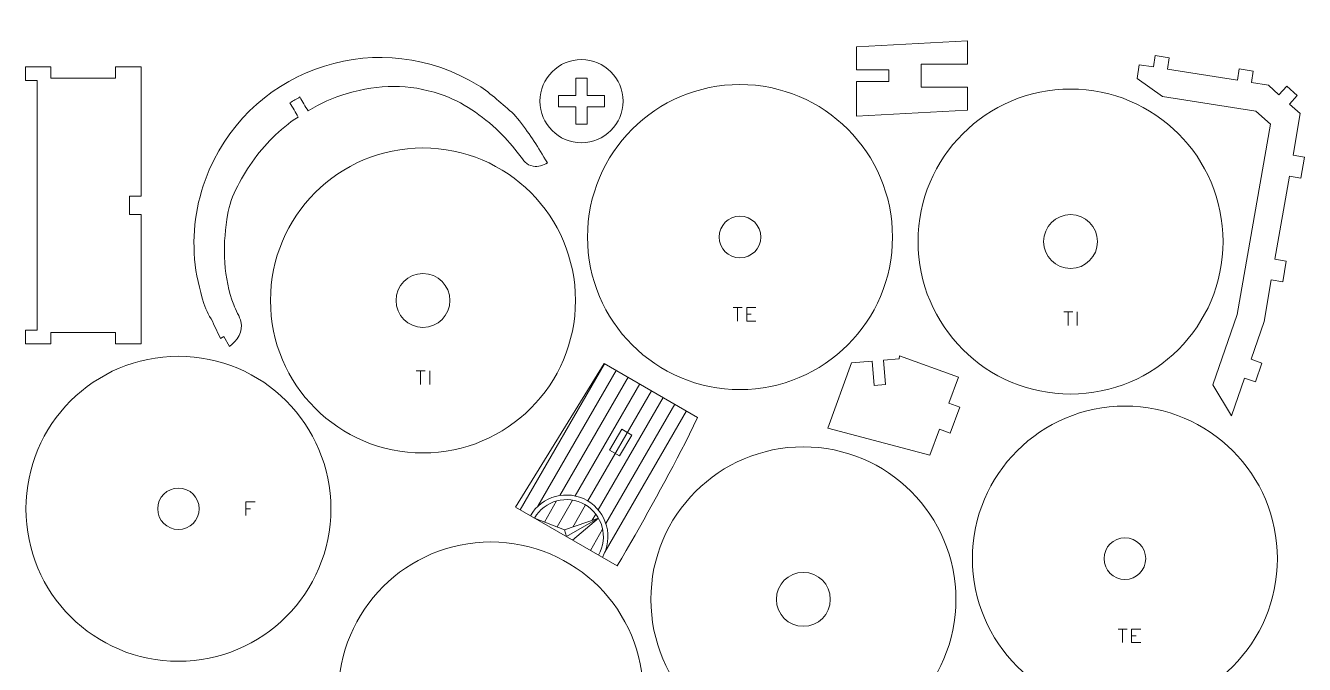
# Model space of a CAD drawing. Header units: centimetres. Extents: x -89 to 134, y -61 to -11.
# Drawn here: x 27.54 to 55.78, y -25.44 to -11.34 of the extents above; entities that cross this region are included whole.
import ezdxf

# ---------------------------------------------------------------- set-up
doc = ezdxf.new("R2010")
doc.units = ezdxf.units.CM
doc.header["$MEASUREMENT"] = 0
doc.layers.add('Camada 1', color=7, linetype='Continuous')

msp = doc.modelspace()

# ---------------------------------------------------------------- linework, layer by layer
at = {"layer": 'Camada 1', "lineweight": 9}
for points, knots in [([(31.84307, -18.24338), (31.84307, -18.24338), (31.91248, -18.2033), (31.91248, -18.2033), (31.91248, -18.2033), (31.91248, -18.2033), (32.03686, -18.41875), (32.03686, -18.41875), (32.03686, -18.41875), (32.2121, -18.29832), (32.34628, -18.08609), (32.29143, -17.86791), (32.29143, -17.86791), (32.26852, -17.77678), (32.17328, -17.61051), (32.13324, -17.50411), (32.13324, -17.50411), (31.90714, -16.90347), (31.88439, -16.24388), (31.98155, -15.61441), (31.98155, -15.61441), (32.02053, -15.36191), (32.06905, -15.18828), (32.1818, -14.95501), (32.1818, -14.95501), (32.3829, -14.53899), (32.66053, -14.13853), (32.98967, -13.81441), (32.98967, -13.81441), (33.16244, -13.64425), (33.34948, -13.48226), (33.55607, -13.35555), (33.55607, -13.35555), (33.49533, -13.25034), (33.43461, -13.14514), (33.37387, -13.03994), (33.37387, -13.03994), (33.44747, -12.99744), (33.52107, -12.95495), (33.59468, -12.91245), (33.59468, -12.91245), (33.65419, -13.01554), (33.7137, -13.11862), (33.77321, -13.2217), (33.77321, -13.2217), (34.05171, -13.05004), (34.32096, -12.92432), (34.63944, -12.83359), (34.63944, -12.83359), (35.34025, -12.63391), (35.99447, -12.61589), (36.68791, -12.84942), (36.68791, -12.84942), (37.18787, -13.01779), (37.61918, -13.32136), (37.99623, -13.68422), (37.99623, -13.68422), (38.17424, -13.85555), (38.29802, -14.01174), (38.44818, -14.20161), (38.44818, -14.20161), (38.53512, -14.31151), (38.58301, -14.41652), (38.74819, -14.44141), (38.74819, -14.44141), (38.85587, -14.45764), (38.96585, -14.41898), (39.05968, -14.36943), (39.05968, -14.36943), (38.84408, -14.0073), (38.69802, -13.77162), (38.4411, -13.43844), (38.4411, -13.43844), (38.4411, -13.43844), (38.32084, -13.28939), (38.32084, -13.28939), (38.32084, -13.28939), (38.05922, -13.07794), (37.82033, -12.83418), (37.53442, -12.65699), (37.53442, -12.65699), (35.4032, -11.33616), (32.58951, -12.21869), (31.59352, -14.51945), (31.59352, -14.51945), (31.32517, -15.13935), (31.21351, -15.81717), (31.26884, -16.49039), (31.26884, -16.49039), (31.29632, -16.8247), (31.37892, -17.15385), (31.47335, -17.47572), (31.47335, -17.47572), (31.51978, -17.63403), (31.61724, -17.77268), (31.68859, -17.92142), (31.68859, -17.92142), (31.68859, -17.92142), (31.84307, -18.24338), (31.84307, -18.24338)], [0, 0, 0, 0, 0.03846154, 0.03846154, 0.03846154, 0.03846154, 0.07692308, 0.07692308, 0.07692308, 0.07692308, 0.11538462, 0.11538462, 0.11538462, 0.11538462, 0.15384615, 0.15384615, 0.15384615, 0.15384615, 0.19230769, 0.19230769, 0.19230769, 0.19230769, 0.23076923, 0.23076923, 0.23076923, 0.23076923, 0.26923077, 0.26923077, 0.26923077, 0.26923077, 0.30769231, 0.30769231, 0.30769231, 0.30769231, 0.34615385, 0.34615385, 0.34615385, 0.34615385, 0.38461538, 0.38461538, 0.38461538, 0.38461538, 0.42307692, 0.42307692, 0.42307692, 0.42307692, 0.46153846, 0.46153846, 0.46153846, 0.46153846, 0.5, 0.5, 0.5, 0.5, 0.53846154, 0.53846154, 0.53846154, 0.53846154, 0.57692308, 0.57692308, 0.57692308, 0.57692308, 0.61538462, 0.61538462, 0.61538462, 0.61538462, 0.65384615, 0.65384615, 0.65384615, 0.65384615, 0.69230769, 0.69230769, 0.69230769, 0.69230769, 0.73076923, 0.73076923, 0.73076923, 0.73076923, 0.76923077, 0.76923077, 0.76923077, 0.76923077, 0.80769231, 0.80769231, 0.80769231, 0.80769231, 0.84615385, 0.84615385, 0.84615385, 0.84615385, 0.88461538, 0.88461538, 0.88461538, 0.88461538, 0.92307692, 0.92307692, 0.92307692, 0.92307692, 1, 1, 1, 1]), ([(47.31536, -12.18639), (47.31536, -12.18639), (47.31536, -12.69633), (47.31536, -12.69633), (47.31536, -12.69633), (47.31536, -12.69633), (48.33524, -12.69633), (48.33524, -12.69633), (48.33524, -12.69633), (48.33524, -12.69633), (48.33524, -13.20627), (48.33524, -13.20627), (48.33524, -13.20627), (48.33524, -13.20627), (45.88754, -13.33375), (45.88754, -13.33375), (45.88754, -13.33375), (45.88754, -13.33375), (45.88754, -12.56885), (45.88754, -12.56885), (45.88754, -12.56885), (45.88754, -12.56885), (46.60145, -12.56885), (46.60145, -12.56885), (46.60145, -12.56885), (46.60145, -12.56885), (46.60145, -12.31387), (46.60145, -12.31387), (46.60145, -12.31387), (46.60145, -12.31387), (45.88754, -12.31387), (45.88754, -12.31387), (45.88754, -12.31387), (45.88754, -12.31387), (45.88754, -11.80394), (45.88754, -11.80394), (45.88754, -11.80394), (45.88754, -11.80394), (48.33524, -11.67645), (48.33524, -11.67645), (48.33524, -11.67645), (48.33524, -11.67645), (48.33524, -12.18639), (48.33524, -12.18639), (48.33524, -12.18639), (48.33524, -12.18639), (47.31536, -12.18639), (47.31536, -12.18639)], [0, 0, 0, 0, 0.07692308, 0.07692308, 0.07692308, 0.07692308, 0.15384615, 0.15384615, 0.15384615, 0.15384615, 0.23076923, 0.23076923, 0.23076923, 0.23076923, 0.30769231, 0.30769231, 0.30769231, 0.30769231, 0.38461538, 0.38461538, 0.38461538, 0.38461538, 0.46153846, 0.46153846, 0.46153846, 0.46153846, 0.53846154, 0.53846154, 0.53846154, 0.53846154, 0.61538462, 0.61538462, 0.61538462, 0.61538462, 0.69230769, 0.69230769, 0.69230769, 0.69230769, 0.76923077, 0.76923077, 0.76923077, 0.76923077, 0.84615385, 0.84615385, 0.84615385, 0.84615385, 1, 1, 1, 1]), ([(39.81139, -12.08721), (40.31833, -12.08721), (40.72928, -12.49816), (40.72928, -13.0051), (40.72928, -13.0051), (40.72928, -13.51204), (40.31833, -13.92299), (39.81139, -13.92299), (39.81139, -13.92299), (39.30445, -13.92299), (38.8935, -13.51204), (38.8935, -13.0051), (38.8935, -13.0051), (38.8935, -12.49816), (39.30445, -12.08721), (39.81139, -12.08721)], [0, 0, 0, 0, 0.2, 0.2, 0.2, 0.2, 0.4, 0.4, 0.4, 0.4, 0.6, 0.6, 0.6, 0.6, 1, 1, 1, 1]), ([(52.43891, -12.25013), (52.43891, -12.25013), (52.12925, -12.20108), (52.12925, -12.20108), (52.12925, -12.20108), (52.12925, -12.20108), (52.08139, -12.50327), (52.08139, -12.50327), (52.08139, -12.50327), (52.08139, -12.50327), (52.63792, -12.90118), (52.63792, -12.90118), (52.63792, -12.90118), (52.63792, -12.90118), (54.70532, -13.22863), (54.70532, -13.22863), (54.70532, -13.22863), (54.70532, -13.22863), (55.02274, -13.51136), (55.02274, -13.51136), (55.02274, -13.51136), (55.02274, -13.51136), (54.289, -17.71791), (54.289, -17.71791), (54.289, -17.71791), (54.289, -17.71791), (53.75509, -19.26741), (53.75509, -19.26741), (53.75509, -19.26741), (53.75509, -19.26741), (54.16641, -19.95211), (54.16641, -19.95211), (54.16641, -19.95211), (54.16641, -19.95211), (54.45322, -19.11972), (54.45322, -19.11972), (54.45322, -19.11972), (54.45322, -19.11972), (54.69428, -19.20277), (54.69428, -19.20277), (54.69428, -19.20277), (54.69428, -19.20277), (54.83769, -18.78658), (54.83769, -18.78658), (54.83769, -18.78658), (54.83769, -18.78658), (54.59664, -18.70352), (54.59664, -18.70352), (54.59664, -18.70352), (54.59664, -18.70352), (54.88344, -17.87113), (54.88344, -17.87113), (54.88344, -17.87113), (54.88344, -17.87113), (55.04357, -16.9531), (55.04357, -16.9531), (55.04357, -16.9531), (55.04357, -16.9531), (55.29475, -16.9969), (55.29475, -16.9969), (55.29475, -16.9969), (55.29475, -16.9969), (55.37482, -16.53788), (55.37482, -16.53788), (55.37482, -16.53788), (55.37482, -16.53788), (55.12364, -16.49407), (55.12364, -16.49407), (55.12364, -16.49407), (55.12364, -16.49407), (55.44391, -14.658), (55.44391, -14.658), (55.44391, -14.658), (55.44391, -14.658), (55.69507, -14.70181), (55.69507, -14.70181), (55.69507, -14.70181), (55.69507, -14.70181), (55.77515, -14.24278), (55.77515, -14.24278), (55.77515, -14.24278), (55.77515, -14.24278), (55.52397, -14.19898), (55.52397, -14.19898), (55.52397, -14.19898), (55.52397, -14.19898), (55.6841, -13.28094), (55.6841, -13.28094), (55.6841, -13.28094), (55.6841, -13.28094), (55.44883, -13.07139), (55.44883, -13.07139), (55.44883, -13.07139), (55.44883, -13.07139), (55.61841, -12.88101), (55.61841, -12.88101), (55.61841, -12.88101), (55.61841, -12.88101), (55.38314, -12.67146), (55.38314, -12.67146), (55.38314, -12.67146), (55.38314, -12.67146), (55.21357, -12.86186), (55.21357, -12.86186), (55.21357, -12.86186), (55.21357, -12.86186), (54.97829, -12.65233), (54.97829, -12.65233), (54.97829, -12.65233), (54.97829, -12.65233), (54.60649, -12.59344), (54.60649, -12.59344), (54.60649, -12.59344), (54.60649, -12.59344), (54.64638, -12.3416), (54.64638, -12.3416), (54.64638, -12.3416), (54.64638, -12.3416), (54.33672, -12.29255), (54.33672, -12.29255), (54.33672, -12.29255), (54.33672, -12.29255), (54.29683, -12.54439), (54.29683, -12.54439), (54.29683, -12.54439), (54.29683, -12.54439), (52.74856, -12.29917), (52.74856, -12.29917), (52.74856, -12.29917), (52.74856, -12.29917), (52.78845, -12.04733), (52.78845, -12.04733), (52.78845, -12.04733), (52.78845, -12.04733), (52.4788, -11.99829), (52.4788, -11.99829), (52.4788, -11.99829), (52.4788, -11.99829), (52.43891, -12.25013), (52.43891, -12.25013)], [0, 0, 0, 0, 0.02777778, 0.02777778, 0.02777778, 0.02777778, 0.05555556, 0.05555556, 0.05555556, 0.05555556, 0.08333333, 0.08333333, 0.08333333, 0.08333333, 0.11111111, 0.11111111, 0.11111111, 0.11111111, 0.13888889, 0.13888889, 0.13888889, 0.13888889, 0.16666667, 0.16666667, 0.16666667, 0.16666667, 0.19444444, 0.19444444, 0.19444444, 0.19444444, 0.22222222, 0.22222222, 0.22222222, 0.22222222, 0.25, 0.25, 0.25, 0.25, 0.27777778, 0.27777778, 0.27777778, 0.27777778, 0.30555556, 0.30555556, 0.30555556, 0.30555556, 0.33333333, 0.33333333, 0.33333333, 0.33333333, 0.36111111, 0.36111111, 0.36111111, 0.36111111, 0.38888889, 0.38888889, 0.38888889, 0.38888889, 0.41666667, 0.41666667, 0.41666667, 0.41666667, 0.44444444, 0.44444444, 0.44444444, 0.44444444, 0.47222222, 0.47222222, 0.47222222, 0.47222222, 0.5, 0.5, 0.5, 0.5, 0.52777778, 0.52777778, 0.52777778, 0.52777778, 0.55555556, 0.55555556, 0.55555556, 0.55555556, 0.58333333, 0.58333333, 0.58333333, 0.58333333, 0.61111111, 0.61111111, 0.61111111, 0.61111111, 0.63888889, 0.63888889, 0.63888889, 0.63888889, 0.66666667, 0.66666667, 0.66666667, 0.66666667, 0.69444444, 0.69444444, 0.69444444, 0.69444444, 0.72222222, 0.72222222, 0.72222222, 0.72222222, 0.75, 0.75, 0.75, 0.75, 0.77777778, 0.77777778, 0.77777778, 0.77777778, 0.80555556, 0.80555556, 0.80555556, 0.80555556, 0.83333333, 0.83333333, 0.83333333, 0.83333333, 0.86111111, 0.86111111, 0.86111111, 0.86111111, 0.88888889, 0.88888889, 0.88888889, 0.88888889, 0.91666667, 0.91666667, 0.91666667, 0.91666667, 0.94444444, 0.94444444, 0.94444444, 0.94444444, 1, 1, 1, 1]), ([(28.09747, -12.50044), (28.09747, -12.50044), (29.5253, -12.50044), (29.5253, -12.50044), (29.5253, -12.50044), (29.5253, -12.50044), (29.5253, -12.24548), (29.5253, -12.24548), (29.5253, -12.24548), (29.5253, -12.24548), (30.08623, -12.24548), (30.08623, -12.24548), (30.08623, -12.24548), (30.08623, -12.24548), (30.08623, -15.10113), (30.08623, -15.10113), (30.08623, -15.10113), (30.08623, -15.10113), (29.83126, -15.10113), (29.83126, -15.10113), (29.83126, -15.10113), (29.83126, -15.10113), (29.83126, -15.50907), (29.83126, -15.50907), (29.83126, -15.50907), (29.83126, -15.50907), (30.08623, -15.50907), (30.08623, -15.50907), (30.08623, -15.50907), (30.08623, -15.50907), (30.08623, -18.36472), (30.08623, -18.36472), (30.08623, -18.36472), (30.08623, -18.36472), (29.5253, -18.36472), (29.5253, -18.36472), (29.5253, -18.36472), (29.5253, -18.36472), (29.5253, -18.10976), (29.5253, -18.10976), (29.5253, -18.10976), (29.5253, -18.10976), (28.09747, -18.10976), (28.09747, -18.10976), (28.09747, -18.10976), (28.09747, -18.10976), (28.09747, -18.36472), (28.09747, -18.36472), (28.09747, -18.36472), (28.09747, -18.36472), (27.53654, -18.36472), (27.53654, -18.36472), (27.53654, -18.36472), (27.53654, -18.36472), (27.53654, -18.05876), (27.53654, -18.05876), (27.53654, -18.05876), (27.53654, -18.05876), (27.79152, -18.05876), (27.79152, -18.05876), (27.79152, -18.05876), (27.79152, -18.05876), (27.79152, -12.55144), (27.79152, -12.55144), (27.79152, -12.55144), (27.79152, -12.55144), (27.53654, -12.55144), (27.53654, -12.55144), (27.53654, -12.55144), (27.53654, -12.55144), (27.53654, -12.24548), (27.53654, -12.24548), (27.53654, -12.24548), (27.53654, -12.24548), (28.09747, -12.24548), (28.09747, -12.24548), (28.09747, -12.24548), (28.09747, -12.24548), (28.09747, -12.50044), (28.09747, -12.50044)], [0, 0, 0, 0, 0.04761905, 0.04761905, 0.04761905, 0.04761905, 0.0952381, 0.0952381, 0.0952381, 0.0952381, 0.14285714, 0.14285714, 0.14285714, 0.14285714, 0.19047619, 0.19047619, 0.19047619, 0.19047619, 0.23809524, 0.23809524, 0.23809524, 0.23809524, 0.28571429, 0.28571429, 0.28571429, 0.28571429, 0.33333333, 0.33333333, 0.33333333, 0.33333333, 0.38095238, 0.38095238, 0.38095238, 0.38095238, 0.42857143, 0.42857143, 0.42857143, 0.42857143, 0.47619048, 0.47619048, 0.47619048, 0.47619048, 0.52380952, 0.52380952, 0.52380952, 0.52380952, 0.57142857, 0.57142857, 0.57142857, 0.57142857, 0.61904762, 0.61904762, 0.61904762, 0.61904762, 0.66666667, 0.66666667, 0.66666667, 0.66666667, 0.71428571, 0.71428571, 0.71428571, 0.71428571, 0.76190476, 0.76190476, 0.76190476, 0.76190476, 0.80952381, 0.80952381, 0.80952381, 0.80952381, 0.85714286, 0.85714286, 0.85714286, 0.85714286, 0.9047619, 0.9047619, 0.9047619, 0.9047619, 1, 1, 1, 1]), ([(40.32133, -12.87761), (40.32133, -12.87761), (40.32133, -13.13258), (40.32133, -13.13258), (40.32133, -13.13258), (40.32133, -13.13258), (39.93888, -13.13258), (39.93888, -13.13258), (39.93888, -13.13258), (39.93888, -13.13258), (39.93888, -13.51503), (39.93888, -13.51503), (39.93888, -13.51503), (39.93888, -13.51503), (39.68391, -13.51503), (39.68391, -13.51503), (39.68391, -13.51503), (39.68391, -13.51503), (39.68391, -13.13258), (39.68391, -13.13258), (39.68391, -13.13258), (39.68391, -13.13258), (39.30146, -13.13258), (39.30146, -13.13258), (39.30146, -13.13258), (39.30146, -13.13258), (39.30146, -12.87761), (39.30146, -12.87761), (39.30146, -12.87761), (39.30146, -12.87761), (39.68391, -12.87761), (39.68391, -12.87761), (39.68391, -12.87761), (39.68391, -12.87761), (39.68391, -12.49516), (39.68391, -12.49516), (39.68391, -12.49516), (39.68391, -12.49516), (39.93888, -12.49516), (39.93888, -12.49516), (39.93888, -12.49516), (39.93888, -12.49516), (39.93888, -12.87761), (39.93888, -12.87761), (39.93888, -12.87761), (39.93888, -12.87761), (40.32133, -12.87761), (40.32133, -12.87761)], [0, 0, 0, 0, 0.07692308, 0.07692308, 0.07692308, 0.07692308, 0.15384615, 0.15384615, 0.15384615, 0.15384615, 0.23076923, 0.23076923, 0.23076923, 0.23076923, 0.30769231, 0.30769231, 0.30769231, 0.30769231, 0.38461538, 0.38461538, 0.38461538, 0.38461538, 0.46153846, 0.46153846, 0.46153846, 0.46153846, 0.53846154, 0.53846154, 0.53846154, 0.53846154, 0.61538462, 0.61538462, 0.61538462, 0.61538462, 0.69230769, 0.69230769, 0.69230769, 0.69230769, 0.76923077, 0.76923077, 0.76923077, 0.76923077, 0.84615385, 0.84615385, 0.84615385, 0.84615385, 1, 1, 1, 1]), ([(47.71605, -20.24928), (47.71605, -20.24928), (47.50685, -20.8241), (47.50685, -20.8241), (47.50685, -20.8241), (47.50685, -20.8241), (45.2487, -20.22361), (45.2487, -20.22361), (45.2487, -20.22361), (45.2487, -20.22361), (45.77185, -18.78603), (45.77185, -18.78603), (45.77185, -18.78603), (45.77185, -18.78603), (46.22738, -18.74638), (46.22738, -18.74638), (46.22738, -18.74638), (46.22738, -18.74638), (46.27394, -19.28117), (46.27394, -19.28117), (46.27394, -19.28117), (46.27394, -19.28117), (46.52796, -19.25904), (46.52796, -19.25904), (46.52796, -19.25904), (46.52796, -19.25904), (46.48139, -18.72426), (46.48139, -18.72426), (46.48139, -18.72426), (46.48139, -18.72426), (46.82466, -18.69437), (46.82466, -18.69437), (46.82466, -18.69437), (46.82466, -18.69437), (46.83364, -18.62591), (46.83364, -18.62591), (46.83364, -18.62591), (46.83364, -18.62591), (48.13444, -19.09964), (48.13444, -19.09964), (48.13444, -19.09964), (48.13444, -19.09964), (47.92524, -19.67446), (47.92524, -19.67446), (47.92524, -19.67446), (47.92524, -19.67446), (48.16484, -19.76166), (48.16484, -19.76166), (48.16484, -19.76166), (48.16484, -19.76166), (47.95564, -20.33648), (47.95564, -20.33648), (47.95564, -20.33648), (47.95564, -20.33648), (47.71605, -20.24928), (47.71605, -20.24928)], [0, 0, 0, 0, 0.06666667, 0.06666667, 0.06666667, 0.06666667, 0.13333333, 0.13333333, 0.13333333, 0.13333333, 0.2, 0.2, 0.2, 0.2, 0.26666667, 0.26666667, 0.26666667, 0.26666667, 0.33333333, 0.33333333, 0.33333333, 0.33333333, 0.4, 0.4, 0.4, 0.4, 0.46666667, 0.46666667, 0.46666667, 0.46666667, 0.53333333, 0.53333333, 0.53333333, 0.53333333, 0.6, 0.6, 0.6, 0.6, 0.66666667, 0.66666667, 0.66666667, 0.66666667, 0.73333333, 0.73333333, 0.73333333, 0.73333333, 0.8, 0.8, 0.8, 0.8, 0.86666667, 0.86666667, 0.86666667, 0.86666667, 1, 1, 1, 1]), ([(42.10844, -20.53776), (42.10844, -20.53776), (42.3751, -19.98699), (42.3751, -19.98699), (42.3751, -19.98699), (42.3751, -19.98699), (40.30978, -18.79457), (40.30978, -18.79457), (40.30978, -18.79457), (40.30978, -18.79457), (38.35787, -21.97138), (38.35787, -21.97138), (38.35787, -21.97138), (38.35787, -21.97138), (40.59911, -23.26536), (40.59911, -23.26536), (40.59911, -23.26536), (41.14257, -22.34349), (41.61602, -21.48788), (42.10844, -20.53776)], [0, 0, 0, 0, 0.16666667, 0.16666667, 0.16666667, 0.16666667, 0.33333333, 0.33333333, 0.33333333, 0.33333333, 0.5, 0.5, 0.5, 0.5, 0.66666667, 0.66666667, 0.66666667, 0.66666667, 1, 1, 1, 1]), ([(40.43306, -20.71022), (40.43306, -20.71022), (40.69929, -20.24911), (40.69929, -20.24911), (40.69929, -20.24911), (40.69929, -20.24911), (40.92012, -20.37659), (40.92012, -20.37659), (40.92012, -20.37659), (40.92012, -20.37659), (40.65387, -20.8377), (40.65387, -20.8377), (40.65387, -20.8377), (40.65387, -20.8377), (40.43306, -20.71022), (40.43306, -20.71022)], [0, 0, 0, 0, 0.2, 0.2, 0.2, 0.2, 0.4, 0.4, 0.4, 0.4, 0.6, 0.6, 0.6, 0.6, 1, 1, 1, 1])]:
    msp.add_open_spline(points, degree=3, knots=knots, dxfattribs=at)
at = {"layer": 'Camada 1', "color": 250, "lineweight": 20}
for points in [[(43.31139, -12.63784), (45.17108, -12.63784), (46.67865, -14.1454), (46.67865, -16.0051), (46.67865, -16.0051), (46.67865, -17.86479), (45.17108, -19.37236), (43.31139, -19.37236), (43.31139, -19.37236), (41.4517, -19.37236), (39.94413, -17.86479), (39.94413, -16.0051), (39.94413, -16.0051), (39.94413, -14.1454), (41.4517, -12.63784), (43.31139, -12.63784)], [(50.61139, -12.73784), (52.47108, -12.73784), (53.97865, -14.2454), (53.97865, -16.1051), (53.97865, -16.1051), (53.97865, -17.96479), (52.47108, -19.47236), (50.61139, -19.47236), (50.61139, -19.47236), (48.7517, -19.47236), (47.24413, -17.96479), (47.24413, -16.1051), (47.24413, -16.1051), (47.24413, -14.2454), (48.7517, -12.73784), (50.61139, -12.73784)], [(36.31139, -14.03784), (38.17108, -14.03784), (39.67865, -15.5454), (39.67865, -17.4051), (39.67865, -17.4051), (39.67865, -19.26479), (38.17108, -20.77236), (36.31139, -20.77236), (36.31139, -20.77236), (34.4517, -20.77236), (32.94413, -19.26479), (32.94413, -17.4051), (32.94413, -17.4051), (32.94413, -15.5454), (34.4517, -14.03784), (36.31139, -14.03784)], [(50.61139, -15.5101), (50.94, -15.5101), (51.20639, -15.77649), (51.20639, -16.1051), (51.20639, -16.1051), (51.20639, -16.43371), (50.94, -16.7001), (50.61139, -16.7001), (50.61139, -16.7001), (50.28278, -16.7001), (50.01639, -16.43371), (50.01639, -16.1051), (50.01639, -16.1051), (50.01639, -15.77649), (50.28278, -15.5101), (50.61139, -15.5101)], [(43.31139, -15.5451), (43.56544, -15.5451), (43.77139, -15.75105), (43.77139, -16.0051), (43.77139, -16.0051), (43.77139, -16.25915), (43.56544, -16.4651), (43.31139, -16.4651), (43.31139, -16.4651), (43.05734, -16.4651), (42.85139, -16.25915), (42.85139, -16.0051), (42.85139, -16.0051), (42.85139, -15.75105), (43.05734, -15.5451), (43.31139, -15.5451)], [(36.31139, -16.8101), (36.64, -16.8101), (36.90639, -17.07649), (36.90639, -17.4051), (36.90639, -17.4051), (36.90639, -17.73371), (36.64, -18.0001), (36.31139, -18.0001), (36.31139, -18.0001), (35.98278, -18.0001), (35.71639, -17.73371), (35.71639, -17.4051), (35.71639, -17.4051), (35.71639, -17.07649), (35.98278, -16.8101), (36.31139, -16.8101)], [(30.91139, -18.63784), (32.77108, -18.63784), (34.27865, -20.14541), (34.27865, -22.0051), (34.27865, -22.0051), (34.27865, -23.86479), (32.77108, -25.37236), (30.91139, -25.37236), (30.91139, -25.37236), (29.0517, -25.37236), (27.54413, -23.86479), (27.54413, -22.0051), (27.54413, -22.0051), (27.54413, -20.14541), (29.0517, -18.63784), (30.91139, -18.63784)], [(51.81139, -19.73784), (53.67108, -19.73784), (55.17865, -21.2454), (55.17865, -23.1051), (55.17865, -23.1051), (55.17865, -24.96479), (53.67108, -26.47236), (51.81139, -26.47236), (51.81139, -26.47236), (49.9517, -26.47236), (48.44413, -24.96479), (48.44413, -23.1051), (48.44413, -23.1051), (48.44413, -21.2454), (49.9517, -19.73784), (51.81139, -19.73784)], [(44.71139, -20.63784), (46.57108, -20.63784), (48.07865, -22.1454), (48.07865, -24.0051), (48.07865, -24.0051), (48.07865, -25.86479), (46.57108, -27.37236), (44.71139, -27.37236), (44.71139, -27.37236), (42.8517, -27.37236), (41.34413, -25.86479), (41.34413, -24.0051), (41.34413, -24.0051), (41.34413, -22.1454), (42.8517, -20.63784), (44.71139, -20.63784)], [(30.91139, -21.54752), (31.16411, -21.54752), (31.36897, -21.75238), (31.36897, -22.0051), (31.36897, -22.0051), (31.36897, -22.25782), (31.16411, -22.46268), (30.91139, -22.46268), (30.91139, -22.46268), (30.65867, -22.46268), (30.45381, -22.25782), (30.45381, -22.0051), (30.45381, -22.0051), (30.45381, -21.75238), (30.65867, -21.54752), (30.91139, -21.54752)], [(37.81139, -22.73784), (39.67108, -22.73784), (41.17865, -24.2454), (41.17865, -26.1051), (41.17865, -26.1051), (41.17865, -27.96479), (39.67108, -29.47236), (37.81139, -29.47236), (37.81139, -29.47236), (35.9517, -29.47236), (34.44413, -27.96479), (34.44413, -26.1051), (34.44413, -26.1051), (34.44413, -24.2454), (35.9517, -22.73784), (37.81139, -22.73784)], [(51.81139, -22.6451), (52.06544, -22.6451), (52.27139, -22.85105), (52.27139, -23.1051), (52.27139, -23.1051), (52.27139, -23.35915), (52.06544, -23.5651), (51.81139, -23.5651), (51.81139, -23.5651), (51.55734, -23.5651), (51.35139, -23.35915), (51.35139, -23.1051), (51.35139, -23.1051), (51.35139, -22.85105), (51.55734, -22.6451), (51.81139, -22.6451)], [(44.71139, -23.4101), (45.04, -23.4101), (45.30639, -23.67649), (45.30639, -24.0051), (45.30639, -24.0051), (45.30639, -24.33371), (45.04, -24.6001), (44.71139, -24.6001), (44.71139, -24.6001), (44.38278, -24.6001), (44.11639, -24.33371), (44.11639, -24.0051), (44.11639, -24.0051), (44.11639, -23.67649), (44.38278, -23.4101), (44.71139, -23.4101)]]:
    msp.add_open_spline(points, degree=3, knots=[0, 0, 0, 0, 0.2, 0.2, 0.2, 0.2, 0.4, 0.4, 0.4, 0.4, 0.6, 0.6, 0.6, 0.6, 1, 1, 1, 1], dxfattribs=at)
at = {"layer": 'Camada 1', "color": 140, "lineweight": 20}
for points in [[(43.36291, -17.55972), (43.36291, -17.55972), (43.16291, -17.55972), (43.16291, -17.55972)], [(43.25988, -17.55972), (43.25988, -17.55972), (43.25988, -17.85972), (43.25988, -17.85972)], [(43.45988, -17.70972), (43.45988, -17.70972), (43.56048, -17.70972), (43.56048, -17.70972)], [(50.66291, -17.65972), (50.66291, -17.65972), (50.46291, -17.65972), (50.46291, -17.65972)], [(50.55988, -17.65972), (50.55988, -17.65972), (50.55988, -17.95972), (50.55988, -17.95972)], [(50.75988, -17.65972), (50.75988, -17.65972), (50.75988, -17.95972), (50.75988, -17.95972)], [(40.32307, -18.80224), (40.32307, -18.80224), (38.45949, -22.03005), (38.45949, -22.03005)], [(36.36291, -18.95972), (36.36291, -18.95972), (36.16291, -18.95972), (36.16291, -18.95972)], [(36.25988, -18.95972), (36.25988, -18.95972), (36.25988, -19.25972), (36.25988, -19.25972)], [(36.45988, -18.95972), (36.45988, -18.95972), (36.45988, -19.25972), (36.45988, -19.25972)], [(40.58113, -18.95124), (40.58113, -18.95124), (38.85075, -21.94834), (38.85075, -21.94834)], [(40.8392, -19.10023), (40.8392, -19.10023), (39.3311, -21.71234), (39.3311, -21.71234)], [(41.09727, -19.24923), (41.09727, -19.24923), (39.67047, -21.72051), (39.67047, -21.72051)], [(41.35533, -19.39822), (41.35533, -19.39822), (39.95065, -21.8312), (39.95065, -21.8312)], [(41.6134, -19.54722), (41.6134, -19.54722), (40.18135, -22.0276), (40.18135, -22.0276)], [(41.87147, -19.69621), (41.87147, -19.69621), (40.35027, -22.33101), (40.35027, -22.33101)], [(42.12953, -19.84521), (42.12953, -19.84521), (40.32908, -22.96368), (40.32908, -22.96368)], [(32.40343, -22.0051), (32.40343, -22.0051), (32.50343, -22.0051), (32.50343, -22.0051)], [(39.26222, -21.83164), (39.26222, -21.83164), (38.99361, -22.2969), (38.99361, -22.2969)], [(39.6165, -21.81399), (39.6165, -21.81399), (39.27445, -22.40644), (39.27445, -22.40644)], [(39.89964, -21.91955), (39.89964, -21.91955), (39.61744, -22.40834), (39.61744, -22.40834)], [(40.12662, -22.12239), (40.12662, -22.12239), (40.0493, -22.25633), (40.0493, -22.25633)], [(40.2781, -22.45601), (40.2781, -22.45601), (40.00789, -22.92402), (40.00789, -22.92402)], [(51.86291, -24.65972), (51.86291, -24.65972), (51.66291, -24.65972), (51.66291, -24.65972)], [(51.75988, -24.65972), (51.75988, -24.65972), (51.75988, -24.95972), (51.75988, -24.95972)], [(51.95988, -24.80972), (51.95988, -24.80972), (52.06048, -24.80972), (52.06048, -24.80972)]]:
    msp.add_open_spline(points, degree=3, dxfattribs=at)
for points, knots in [([(43.66191, -17.55972), (43.66191, -17.55972), (43.45988, -17.55972), (43.45988, -17.55972), (43.45988, -17.55972), (43.45988, -17.55972), (43.45988, -17.85972), (43.45988, -17.85972), (43.45988, -17.85972), (43.45988, -17.85972), (43.66191, -17.85972), (43.66191, -17.85972)], [0, 0, 0, 0, 0.25, 0.25, 0.25, 0.25, 0.5, 0.5, 0.5, 0.5, 1, 1, 1, 1]), ([(38.68357, -22.15942), (38.93705, -21.72038), (39.49841, -21.56996), (39.93745, -21.82343), (39.93745, -21.82343), (40.37648, -22.07691), (40.5269, -22.63828), (40.27342, -23.07732)], [0, 0, 0, 0, 0.33333333, 0.33333333, 0.33333333, 0.33333333, 1, 1, 1, 1]), ([(38.7719, -22.21042), (38.99722, -21.82016), (39.4962, -21.68646), (39.88645, -21.91177), (39.88645, -21.91177), (40.27669, -22.13708), (40.4104, -22.63606), (40.18508, -23.02632)], [0, 0, 0, 0, 0.33333333, 0.33333333, 0.33333333, 0.33333333, 1, 1, 1, 1]), ([(32.60343, -21.8551), (32.60343, -21.8551), (32.40343, -21.8551), (32.40343, -21.8551), (32.40343, -21.8551), (32.40343, -21.8551), (32.40343, -22.1551), (32.40343, -22.1551)], [0, 0, 0, 0, 0.33333333, 0.33333333, 0.33333333, 0.33333333, 1, 1, 1, 1]), ([(38.77191, -22.21041), (38.77191, -22.21041), (39.43889, -22.47059), (39.43889, -22.47059), (39.43889, -22.47059), (39.43889, -22.47059), (40.18509, -22.21042), (40.18509, -22.21042), (40.18509, -22.21042), (40.18509, -22.21042), (39.61098, -22.69485), (39.61098, -22.69485)], [0, 0, 0, 0, 0.25, 0.25, 0.25, 0.25, 0.5, 0.5, 0.5, 0.5, 1, 1, 1, 1]), ([(40.18509, -22.21042), (40.18509, -22.21042), (39.4785, -22.61836), (39.4785, -22.61836), (39.4785, -22.61836), (39.4785, -22.61836), (39.43889, -22.47059), (39.43889, -22.47059)], [0, 0, 0, 0, 0.33333333, 0.33333333, 0.33333333, 0.33333333, 1, 1, 1, 1]), ([(52.16191, -24.65972), (52.16191, -24.65972), (51.95988, -24.65972), (51.95988, -24.65972), (51.95988, -24.65972), (51.95988, -24.65972), (51.95988, -24.95972), (51.95988, -24.95972), (51.95988, -24.95972), (51.95988, -24.95972), (52.16191, -24.95972), (52.16191, -24.95972)], [0, 0, 0, 0, 0.25, 0.25, 0.25, 0.25, 0.5, 0.5, 0.5, 0.5, 1, 1, 1, 1])]:
    msp.add_open_spline(points, degree=3, knots=knots, dxfattribs=at)

doc.saveas('drawing.dxf')
